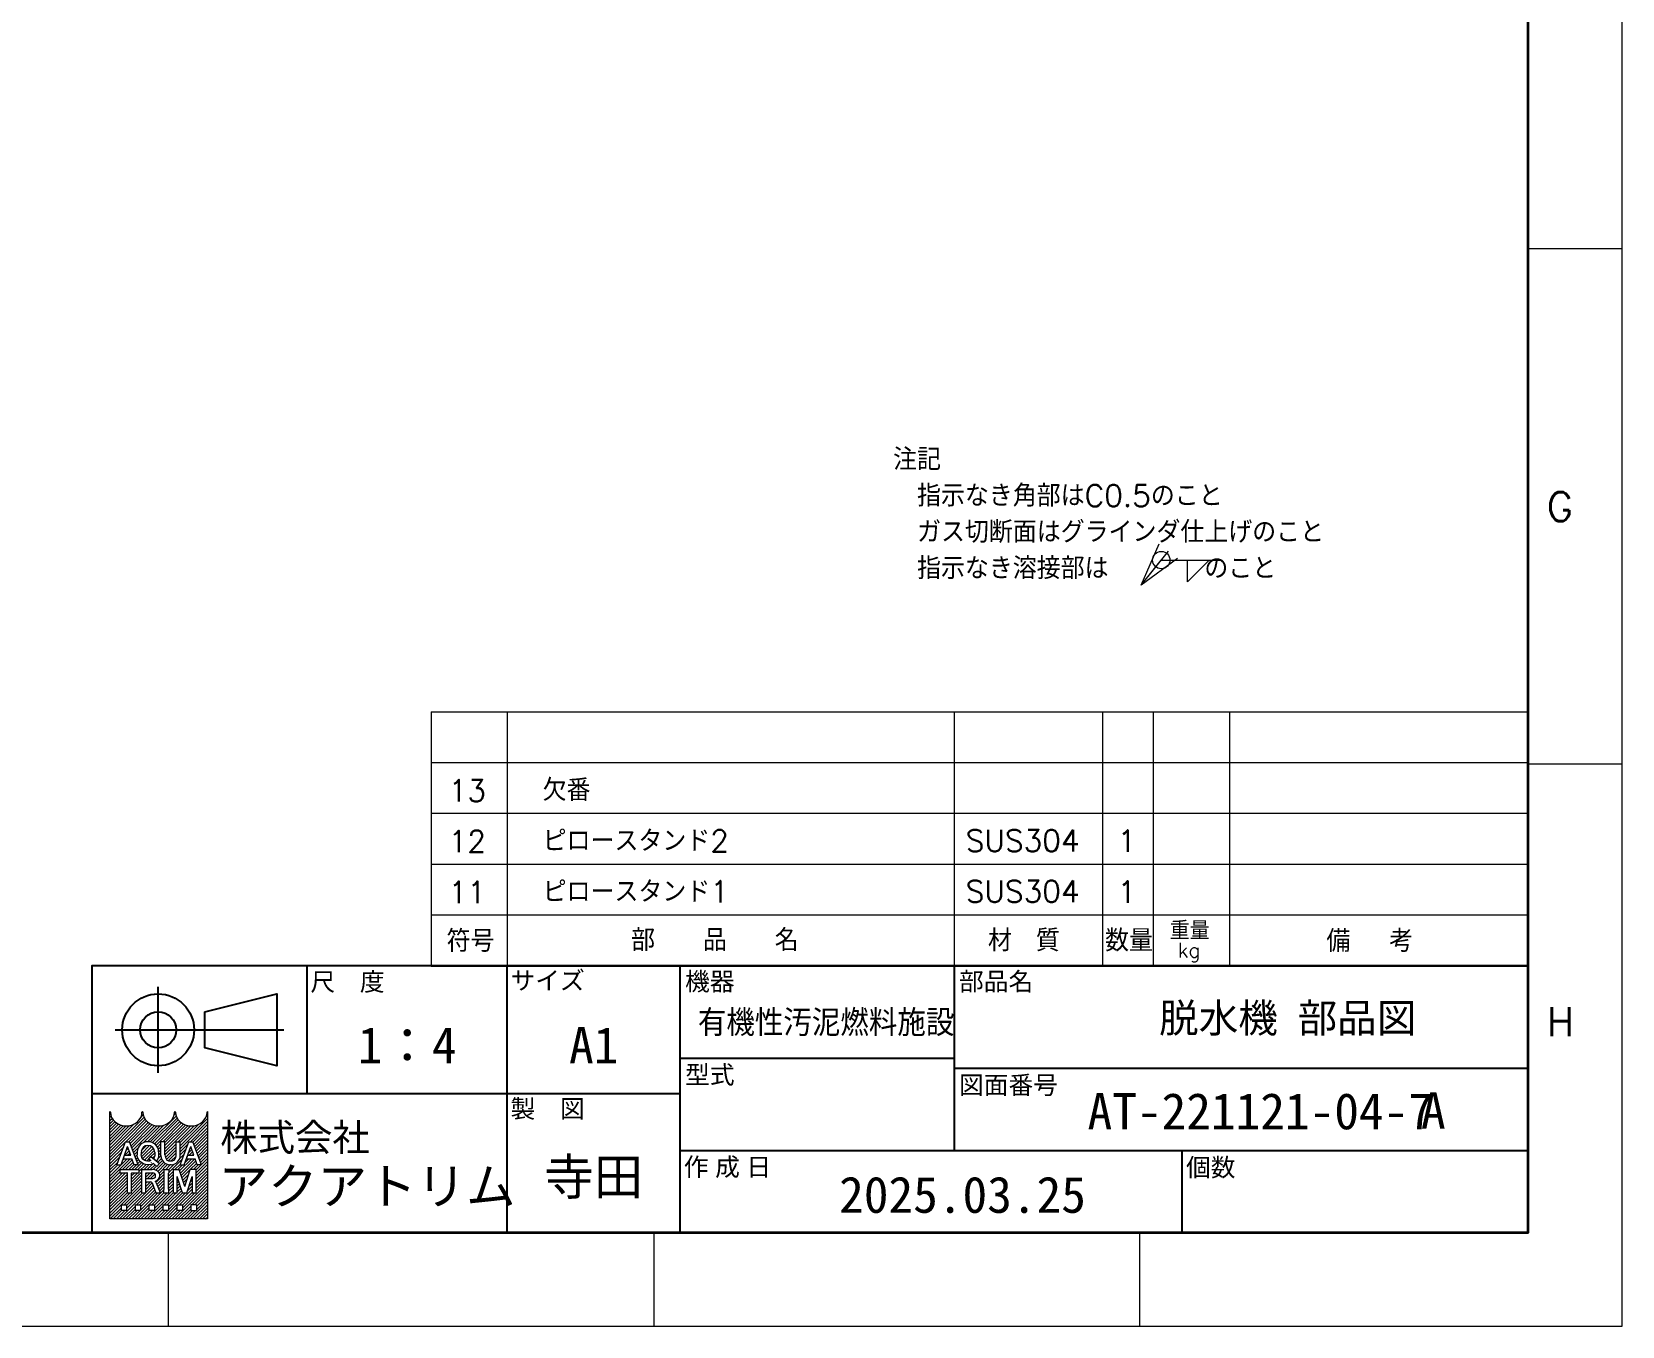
# Model space of a CAD drawing. Header units: millimetres. Extents: x 0 to 3313, y -19 to 2332.
# Drawn here: x 2436 to 3313, y 0 to 713 of the extents above; entities that cross this region are included whole.
import ezdxf
from ezdxf import colors
from ezdxf.entities.mleader import LeaderData, LeaderLine
from ezdxf.enums import TextEntityAlignment as Align
from ezdxf.math import Vec2, Vec3

# ---------------------------------------------------------------- set-up
doc = ezdxf.new("R2010")
doc.units = ezdxf.units.MM
doc.header["$LTSCALE"] = 1.6
for name, color, linetype, lineweight in [('07_TEXT', 3, 'Continuous', 13), ('08_DIM', 3, 'Continuous', 13), ('90_FRAME', 5, 'Continuous', 35)]:
    doc.layers.add(name, color=color, linetype=linetype, lineweight=lineweight)
doc.layers.add('91_BLANK', color=5, linetype='Continuous', lineweight=0, plot=False)
doc.styles.add('KSS_TXT', font='txt.shx', dxfattribs={"bigfont": 'extfont2.shx'})
doc.styles.add('MS_G', font='MS Gothic.ttf')
doc.styles.get("Standard").update_dxf_attribs({"font": 'txt.shx', "bigfont": 'extfont2.shx'})
doc.styles.add('表題用', font='MS PGothic.ttf')
doc.dimstyles.new('KSS_DIM', dxfattribs={"dimscale": 4, "dimtxt": 3, "dimasz": 2.5, "dimexe": 1.25, "dimexo": 0.625, "dimtad": 1, "dimdsep": 46, "dimtxsty": 'KSS_TXT', "dimblk": 'OPEN30', "dimcen": 0, "dimazin": 2, "dimtfac": 0.75, "dimtmove": 0, "dimatfit": 3, "dimldrblk": 'OPEN30', "dimfxl": 1.25, "dimtolj": 1, "dimarcsym": 0})

# ---------------------------------------------------------------- blocks, each defined once
blk = doc.blocks.new('Weld-line')
blk.add_line((0, 0), (1, 0))
blk = doc.blocks.new('Weld10-s5')
blk.add_circle((0, 0), 2)
blk = doc.blocks.new('Weld10-a1')
for p, q in [((5, 0), (0, 5)), ((0, 5), (0, 0)), ((0, 0), (5, 0))]:
    blk.add_line(p, q)
at = {"width": 0.9}
blk.add_attdef('S', text='', height=2.8, dxfattribs=at).set_placement((-2, 1), align=Align.RIGHT)
blk.add_attdef('L', (8, 1), '', height=2.8, dxfattribs=at)
blk = doc.blocks.new('_Open30')
at = {"color": 0, "linetype": 'ByBlock', "lineweight": -2}
for p, q in [((-1, 0.26794919), (0, 0)), ((0, 0), (-1, -0.26794919)), ((0, 0), (-1, 0))]:
    blk.add_line(p, q, dxfattribs=at)
blk = doc.blocks.new('AM_BALLOON1')
at = {"transparency": 16777216}
blk.add_circle((0, 0), 5, dxfattribs=at)
blk.add_attdef('B_NUMBER', text='', height=3, dxfattribs=at).set_placement((0, 0), align=Align.MIDDLE_CENTER)
blk = doc.blocks.new('_OPEN')
at = {"color": 0, "linetype": 'ByBlock'}
for p, q in [((-1, 0.1666666666666666), (0, 0)), ((0, 0), (-1, -0.1666666666666666)), ((0, 0), (-1, 0))]:
    blk.add_line(p, q, dxfattribs=at)
blk = doc.blocks.new('Jis_w20130906110600')
blk.add_blockref('Weld10-s5', (0, 0))
at = {"xscale": -1, "rotation": 180}
blk.add_blockref('Weld10-a1', (6, 0), dxfattribs=at)
at = {"layer": '08_DIM', "xscale": 14, "yscale": 14, "zscale": 14}
blk.add_blockref('Weld-line', (0, 0), dxfattribs=at)
at = {"style": 'KSS_TXT', "flags": 1}
blk.add_attdef('JISINFO', (0, 0), '', height=3, dxfattribs=at)
at = {"layer": '08_DIM'}
blk.add_leader([(-4.630805428080293, -5.765361229938435), (0, 0)], dimstyle='KSS_DIM', dxfattribs=at)

msp = doc.modelspace()

# ---------------------------------------------------------------- hatches: boundary and pattern name
at = {"layer": '90_FRAME', "lineweight": 5}
h = msp.add_hatch(dxfattribs=at)
h.set_pattern_fill('_USER', color=4, scale=1.2, angle=45, pattern_type=0)
h.set_pattern_definition([(45, (2.428014568067738e-06, 3.380257567187072e-07), (-0.8485281374238569, 0.848528137423857), [])])
edge = h.paths.add_edge_path()
edge.add_arc((2532.784011563459, 118.0443029261328), 0.2561589359989652, 90, 180)
edge.add_ellipse((2523.818448803494, 118.0443029261328), major_axis=(-8.709403823964816, 0), ratio=0.8823529411764706, start_angle=360, end_angle=540, ccw=False)
edge.add_arc((2514.85288604353, 118.0443029261328), 0.2561589359989652, 3.187317984128255, 180.0000000000261)
edge.add_ellipse((2505.887323283566, 118.0443029261328), major_axis=(-8.709403823964816, 0), ratio=0.8823529411764706, start_angle=360, end_angle=540, ccw=False)
edge.add_arc((2496.921760523602, 118.0443029261328), 0.2561589359989652, 3.187317984128255, 180)
edge.add_ellipse((2487.956197763638, 118.0443029261328), major_axis=(-8.709403823964816, 0), ratio=0.8823529411764706, start_angle=360, end_angle=540, ccw=False)
edge.add_arc((2478.990635003674, 118.0443029261328), 0.2561589359989652, 3.187317984128255, 90)
edge.add_line((2478.990635003674, 118.3004618621339), (2478.990635003674, 59.12774764637243))
edge.add_line((2478.990635003674, 59.12774764637061), (2532.784011563457, 59.12774764637061))
edge.add_line((2532.784011563459, 59.12774764637061), (2532.784011563459, 118.3004618621303))
h.paths.add_polyline_path([(2487.66487877106, 101.6977199126409), (2489.788746144333, 101.6977199126409), (2494.618467985672, 88.95125125733057), (2494.618467985672, 88.88977311269218), (2492.31913091058, 88.88977311269218), (2491.116768427358, 92.26639753210247), (2486.388088275232, 92.26639753210247), (2487.081315743436, 94.2132054456938), (2490.423540959158, 94.2132054456938), (2488.726812457696, 98.97817023052949), (2485.134494004816, 88.88977311269218), (2482.835156929721, 88.88977311269218), (2482.835156929721, 88.95125125733057)], flags=16)
edge = h.paths.add_edge_path(flags=16)
edge.add_ellipse((2499.963838488116, 96.06222332066272), major_axis=(-5.8916555279762, 0), ratio=0.9565217391304346, start_angle=180, end_angle=360, ccw=False)
edge.add_line((2505.855494016092, 96.06222332066272), (2505.855494016092, 94.52526970466852))
edge.add_ellipse((2499.963838488116, 94.52526970466852), major_axis=(-5.8916555279762, 0), ratio=0.9565217391304346, start_angle=142.1052553177129, end_angle=180, ccw=False)
edge.add_line((2504.613182037477, 91.06387544701602), (2502.962457058112, 92.42409125054064))
edge.add_ellipse((2499.963838488116, 94.67598871228392), major_axis=(3.75679118758396, 0), ratio=0.9950358206786509, start_angle=-37.0427632869818, end_angle=0)
edge.add_line((2503.720624959607, 94.67584359503917), (2503.720624959607, 95.91150431304732))
edge.add_ellipse((2499.963838488116, 95.91150431304732), major_axis=(3.75678647149081, 0), ratio=0.9947182625257321, start_angle=360, end_angle=540)
edge.add_line((2496.207052016625, 95.91150431304732), (2496.207052016625, 94.6758569709159))
edge.add_ellipse((2499.963838488116, 94.67598871228392), major_axis=(3.75679118758396, 0), ratio=0.9950358206786509, start_angle=-180, end_angle=-65.75794872216291)
edge.add_line((2501.506348242825, 91.26747993830713), (2500.4603937385, 92.28544412584733))
edge.add_line((2500.460393738498, 92.28544412584552), (2501.595038929112, 93.49027929634349))
edge.add_line((2501.595038929112, 93.4902792963453), (2506.339262864996, 89.58098583213132))
edge.add_line((2506.339262864994, 89.5809858321295), (2504.856736798023, 88.00674962027688))
edge.add_line((2504.856736798026, 88.0067496202787), (2503.07578545746, 89.74004172519153))
edge.add_ellipse((2499.963838488116, 94.52526970466852), major_axis=(-5.8916555279762, 0), ratio=0.9565217391304346, start_angle=0, end_angle=121.88362473889401, ccw=False)
edge.add_line((2494.07218296014, 94.52526970466852), (2494.07218296014, 96.06222332066272))
h.paths.add_polyline_path([(2494.999432772534, 86.32818375270244), (2494.999432772534, 84.5350712007089), (2491.157048732549, 84.5350712007089, 0.4142135623730951), (2490.900889796548, 84.27891226470956), (2490.900889796548, 73.52023695275375), (2488.59545937256, 73.52023695275375), (2488.59545937256, 84.27891226470956, 0.4142135623730951), (2488.339300436562, 84.5350712007089), (2484.496916396577, 84.5350712007089), (2484.496916396577, 86.32818375270244)], flags=16)
edge = h.paths.add_edge_path(flags=16)
edge.add_line((2496.459497088164, 86.32818375270244), (2502.35115261614, 86.32818375270244))
edge.add_ellipse((2502.351152616136, 82.95894590900161), major_axis=(-4.134945875879031, 7.595772347314229e-16), ratio=0.8148203011203055, start_angle=111.38697473498539, end_angle=270, ccw=False)
edge.add_arc((2502.985257251928, 78.39289031076214), 1.674818033710892, 22.272952259934925, 58.5531130129101, ccw=False)
edge.add_line((2504.535115011853, 79.02767875586642), (2506.742257428013, 73.62270052715348))
edge.add_line((2506.742257428015, 73.62270052715348), (2506.742257428015, 73.52023695275375))
edge.add_line((2506.742257428015, 73.52023695275375), (2504.257515748826, 73.52023695275375))
edge.add_line((2504.257515748826, 73.52023695275375), (2502.307650511496, 78.94771842802538))
edge.add_arc((2501.357145190688, 78.56507232130707), 1.02463574399587, 21.92829786654815, 90)
edge.add_line((2501.357145190688, 79.58970806530078), (2498.841775192951, 79.58970806530078))
edge.add_line((2498.84177519295, 79.58970806530078), (2498.84177519295, 81.38282061729433))
edge.add_line((2498.84177519295, 81.38282061729433), (2502.658543339333, 81.38282061729433))
edge.add_arc((2502.603584884776, 82.95894590900161), 1.577083183248922, 271.9970571044071, 448.0029428955929)
edge.add_line((2502.658543339339, 84.5350712007089), (2498.764927512154, 84.5350712007089))
edge.add_line((2498.764927512153, 84.5350712007089), (2498.764927512153, 73.52023695275375))
edge.add_line((2498.764927512153, 73.52023695275375), (2496.459497088162, 73.52023695275375))
edge.add_line((2496.459497088164, 73.52023695275375), (2496.459497088164, 86.32818375270244))
h.paths.add_polyline_path([(2507.039615355666, 101.6977199126409), (2509.345045779658, 101.6977199126409), (2509.345045779658, 94.52526970466852, 0.175030561155744), (2510.36206541662, 91.58973104410461, 0.2571496110314638), (2514.475840606674, 91.58973104410461, 0.1750305611562702), (2515.492860243632, 94.52526970467761), (2515.492860243632, 101.6977199126409), (2517.798290667624, 101.6977199126409), (2517.798290667624, 94.06187212229952, -0.3793912406243967), (2512.803191415643, 88.88977311269218), (2512.034714607643, 88.88977311269218, -0.3793912406243716), (2507.039615355666, 94.06187212229952)], flags=16)
h.paths.add_polyline_path([(2508.684833381887, 86.32818375270244), (2511.502581677878, 86.32818375270244), (2511.502581677878, 84.5350712007089, 0.4142135623730951), (2511.24642274188, 84.27891226470956), (2511.24642274188, 75.56950844074481, 0.4142135623730951), (2511.502581677878, 75.3133495047473), (2511.502581677878, 73.52023695275375), (2508.684833381887, 73.52023695275375), (2508.684833381887, 75.3133495047473, 0.4142135623730951), (2508.940992317888, 75.56950844074481), (2508.940992317888, 84.27891226470956, 0.4142135623730951), (2508.684833381887, 84.5350712007089)], flags=16)
h.paths.add_polyline_path([(2513.810508226824, 86.32818375270244), (2517.155838741566, 86.32818375270244), (2520.214481626799, 77.0259742398407), (2523.273124512032, 86.32818375270244), (2526.620577930842, 86.32818375270244), (2526.620577930842, 73.52023695275375), (2524.315147506853, 73.52023695275375), (2524.315147506853, 82.48579971271784), (2521.367196838795, 73.52023695275375), (2519.061766414806, 73.52023695275375), (2516.113815746744, 82.48579971271784), (2516.115938650817, 73.52023695275375), (2513.810508226824, 73.52023695275375)], flags=16)
h.paths.add_polyline_path([(2522.498218294798, 101.6977199126409), (2524.622085668072, 101.6977199126409), (2529.451807509411, 88.95125125733057), (2529.451807509411, 88.88977311269218), (2527.152470434315, 88.88977311269218), (2525.950107951097, 92.26639753210247), (2521.221427798971, 92.26639753210247), (2521.914655267171, 94.2132054456938), (2525.256880482897, 94.2132054456938), (2523.560151981435, 98.97817023052949), (2519.967833528551, 88.88977311269218), (2517.668496453456, 88.88977311269218), (2517.668496453456, 88.95125125733057)], flags=16)
h.paths.add_polyline_path([(2485.138449467651, 66.81251572633983), (2488.212356699636, 66.81251572633983), (2488.212356699636, 63.73860849435323), (2485.138449467651, 63.73860849435323)], flags=16)
h.paths.add_polyline_path([(2492.82321754762, 66.81251572633983), (2495.897124779605, 66.81251572633983), (2495.897124779605, 63.73860849435323), (2492.82321754762, 63.73860849435323)], flags=16)
h.paths.add_polyline_path([(2500.507985627589, 66.81251572633983), (2503.581892859574, 66.81251572633983), (2503.581892859574, 63.73860849435323), (2500.507985627589, 63.73860849435323)], flags=16)
h.paths.add_polyline_path([(2508.192753707558, 66.81251572633983), (2511.266660939543, 66.81251572633983), (2511.266660939543, 63.73860849435323), (2508.192753707558, 63.73860849435323)], flags=16)
h.paths.add_polyline_path([(2515.877521787528, 66.81251572633983), (2518.951429019512, 66.81251572633983), (2518.951429019512, 63.73860849435323), (2515.877521787528, 63.73860849435323)], flags=16)
h.paths.add_polyline_path([(2523.562289867497, 66.81251572633983), (2526.636197099482, 66.81251572633983), (2526.636197099482, 63.73860849435323), (2523.562289867497, 63.73860849435323)], flags=16)

# ---------------------------------------------------------------- linework, layer by layer
at = {"layer": '90_FRAME', "color": 4, "lineweight": 13}
for p, q in [((3312.803439193518, 593.7459468942131), (3260.955724908015, 593.7459468942131)), ((2656.069992768332, 338.7016229537658), (3260.955701801782, 338.7016229537658)), ((2656.070015874565, 338.7016229537658), (2656.070015874565, 198.7016244671281)), ((2698.070010624572, 338.7016229537658), (2698.070010624573, 198.7016244671281)), ((2944.431898635686, 338.7016229537658), (2944.431898635686, 198.7016244671281)), ((3026.208353593609, 338.7016229537658), (3026.208353593628, 198.7016244671281)), ((3054.20835009361, 338.7016229537658), (3054.20835009363, 198.7016244671281)), ((3096.208344843624, 338.7016229537658), (3096.208344843623, 198.7016244671281)), ((2656.069992768332, 310.7016214586315), (3260.955701801782, 310.7016214586315)), ((3312.803439193518, 309.7570713953615), (3260.955724908015, 309.7570713953615)), ((2656.069992768332, 282.7016199634972), (3260.955701801782, 282.7016199634972)), ((2656.069992768332, 254.7016214586315), (3260.955701801782, 254.7016214586315)), ((2656.069992768332, 226.7016214586315), (3260.955701801782, 226.7016214586315)), ((2511.370527766548, -1.126752522395691e-07), (2511.370527766548, 51.61591018200809)), ((2779.104147765468, -1.126752522395691e-07), (2779.104147765468, 51.61591018200809)), ((3046.837767764388, -1.126752522395691e-07), (3046.837767764388, 51.61591018200809))]:
    msp.add_line(p, q, dxfattribs=at)
at = {"layer": '90_FRAME', "color": 0, "lineweight": 25}
for p, q in [((2587.755724910732, 127.9873387531256), (2587.755724910732, 198.7016244671281)), ((2698.070010624573, 51.61591018200807), (2698.070010624573, 198.7016244671281)), ((2793.384296338414, 51.61591018200807), (2793.384296338414, 198.7016244671281)), ((2944.431898635686, 198.7016244671281), (2944.431898635686, 96.8730530389671)), ((2505.585724911065, 139.5844816102249), (2505.585724911065, 187.1044816100325)), ((2481.825724911161, 163.3444816101251), (2574.885724910784, 163.3444816101251)), ((2793.384296338414, 147.7873387530485), (2944.431898635686, 147.7873387530485)), ((2944.431898635686, 142.1301958959261), (3260.955724908015, 142.1301958959261)), ((2793.384296338414, 127.9873387531256), (2468.955724911213, 127.9873387531256)), ((2793.384296338414, 96.8730530389671), (3260.955724908015, 96.8730530389671)), ((3069.927153480171, 96.8730530389671), (3069.927153480171, 51.61591018200807))]:
    msp.add_line(p, q, dxfattribs=at)
at = {"layer": '90_FRAME', "color": 7, "lineweight": 25}
msp.add_line((2656.070015874565, 198.7016244671281), (3260.955724908015, 198.7016244671281), dxfattribs=at)
at = {"layer": '90_FRAME', "color": 4, "lineweight": 5}
for p, q in [((2478.990635003674, 59.12774764637061), (2478.990635003674, 118.3004618621339)), ((2532.784011563459, 118.3004618621339), (2532.784011563459, 59.12774764637061)), ((2482.835156929721, 88.95125125733057), (2487.66487877106, 101.6977199126409)), ((2485.134494004816, 88.88977311269218), (2488.726812457696, 98.97817023052949)), ((2487.66487877106, 101.6977199126409), (2489.788746144333, 101.6977199126409)), ((2490.423540959158, 94.2132054456938), (2488.726812457696, 98.97817023052949)), ((2494.618467985672, 88.95125125733057), (2489.788746144333, 101.6977199126409)), ((2507.039615355666, 94.06187212229952), (2507.039615355666, 101.6977199126409)), ((2509.345045779658, 101.6977199126409), (2507.039615355666, 101.6977199126409)), ((2509.345045779658, 94.52526970466852), (2509.345045779658, 101.6977199126409)), ((2515.492860243632, 94.52526970466852), (2515.492860243632, 101.6977199126409)), ((2515.492860243632, 101.6977199126409), (2517.798290667624, 101.6977199126409)), ((2517.668496453456, 88.95125125733057), (2522.498218294798, 101.6977199126409)), ((2517.798290667624, 94.06187212229952), (2517.798290667624, 101.6977199126409)), ((2519.967833528551, 88.88977311269218), (2523.560151981435, 98.97817023052949)), ((2522.498218294798, 101.6977199126409), (2524.622085668072, 101.6977199126409)), ((2525.256880482897, 94.2132054456938), (2523.560151981435, 98.97817023052949)), ((2529.451807509411, 88.95125125733057), (2524.622085668072, 101.6977199126409)), ((2482.835156929721, 88.88977311269218), (2482.835156929721, 88.95125125733057)), ((2482.835156929721, 88.95125125733057), (2482.835156929721, 88.95125125733057)), ((2482.835156929721, 88.88977311269218), (2482.835156929721, 88.95125125733057)), ((2482.835156929721, 88.88977311269218), (2485.134494004816, 88.88977311269218)), ((2486.388088275232, 92.26639753210247), (2487.081315743436, 94.2132054456938)), ((2486.388088275232, 92.26639753210247), (2491.116768427358, 92.26639753210247)), ((2487.081315743436, 94.2132054456938), (2490.423540959158, 94.2132054456938)), ((2492.31913091058, 88.88977311269218), (2491.116768427358, 92.26639753210247)), ((2494.618467985672, 88.88977311269218), (2492.31913091058, 88.88977311269218)), ((2494.07218296014, 96.06222332066272), (2494.07218296014, 94.52526970466852)), ((2494.618467985672, 88.88977311269218), (2494.618467985672, 88.95125125733057)), ((2496.207052016625, 95.91150431304732), (2496.207052016625, 94.68194142025231)), ((2500.460393738498, 92.28544412584552), (2501.595038929112, 93.4902792963453)), ((2500.460393738498, 92.28544412584552), (2501.506348242825, 91.26747993830713)), ((2501.595038929112, 93.4902792963453), (2506.339262864994, 89.5809858321295)), ((2502.962457058112, 92.42409125054064), (2504.613182037477, 91.06387544701602)), ((2503.07578545746, 89.74004172519153), (2504.856736798026, 88.0067496202787)), ((2503.720624959607, 95.91150431304732), (2503.720624959607, 94.68194142025231)), ((2504.856736798026, 88.0067496202787), (2506.339262864994, 89.5809858321295)), ((2505.855494016092, 96.06222332066272), (2505.855494016092, 94.52526970466852)), ((2512.803191415643, 88.88977311269218), (2512.034714607647, 88.88977311269218)), ((2517.668496453456, 88.88977311269218), (2517.668496453456, 88.95125125733057)), ((2517.668496453456, 88.95125125733057), (2517.668496453456, 88.95125125733057)), ((2517.668496453456, 88.88977311269218), (2517.668496453456, 88.95125125733057)), ((2517.668496453456, 88.88977311269218), (2519.967833528551, 88.88977311269218)), ((2521.221427798971, 92.26639753210247), (2521.914655267171, 94.2132054456938)), ((2521.221427798971, 92.26639753210247), (2525.950107951097, 92.26639753210247)), ((2521.914655267171, 94.2132054456938), (2525.256880482897, 94.2132054456938)), ((2527.152470434315, 88.88977311269218), (2525.950107951097, 92.26639753210247)), ((2529.451807509411, 88.88977311269218), (2527.152470434315, 88.88977311269218)), ((2529.451807509411, 88.88977311269218), (2529.451807509411, 88.95125125733057)), ((2484.496916396577, 86.32818375270244), (2494.999432772534, 86.32818375270244)), ((2484.496916396577, 86.32818375270244), (2484.496916396577, 84.5350712007089)), ((2484.496916396577, 84.5350712007089), (2488.339300436562, 84.5350712007089)), ((2488.59545937256, 73.52023695275375), (2488.59545937256, 84.27891226470956)), ((2490.900889796548, 73.52023695275375), (2490.900889796548, 84.27891226470956)), ((2491.157048732549, 84.5350712007089), (2494.999432772534, 84.5350712007089)), ((2494.999432772534, 86.32818375270244), (2494.999432772534, 84.5350712007089)), ((2496.459497088164, 86.32818375270244), (2496.459497088164, 73.52023695275375)), ((2496.459497088164, 86.32818375270244), (2502.351152616136, 86.32818375270244)), ((2498.764927512153, 73.52023695275375), (2498.764927512153, 84.5350712007089)), ((2498.764927512153, 84.5350712007089), (2502.658543339339, 84.5350712007089)), ((2498.84177519295, 79.58970806530078), (2498.84177519295, 81.38282061729433)), ((2498.84177519295, 81.38282061729433), (2502.658543339339, 81.38282061729433)), ((2498.84177519295, 79.58970806530078), (2501.357145190688, 79.58970806530078)), ((2502.307650511496, 78.94771842802538), (2504.257515748826, 73.52023695275375)), ((2504.535115011853, 79.02767875586824), (2506.742257428015, 73.62270052715348)), ((2508.684833381887, 86.32818375270244), (2511.502581677878, 86.32818375270244)), ((2508.684833381887, 86.32818375270244), (2508.684833381887, 84.5350712007089)), ((2508.940992317888, 75.56950844074481), (2508.940992317888, 84.27891226470956)), ((2511.24642274188, 75.56950844074481), (2511.24642274188, 84.27891226470956)), ((2511.502581677878, 86.32818375270244), (2511.502581677878, 84.5350712007089)), ((2513.810508226824, 86.32818375270244), (2513.810508226824, 73.52023695275375)), ((2513.810508226824, 86.32818375270244), (2517.155838741566, 86.32818375270244)), ((2516.115938650817, 73.52023695275375), (2516.113815746744, 82.48579971271784)), ((2519.061766414806, 73.52023695275375), (2516.113815746744, 82.48579971271784)), ((2520.214481626799, 77.0259742398407), (2517.155838741566, 86.32818375270244)), ((2520.214481626799, 77.0259742398407), (2523.273124512032, 86.32818375270244)), ((2521.367196838795, 73.52023695275375), (2524.315147506853, 82.48579971271784)), ((2526.620577930842, 86.32818375270244), (2523.273124512032, 86.32818375270244)), ((2524.315147506853, 82.48579971271784), (2524.315147506853, 73.52023695275375)), ((2526.620577930842, 73.52023695275375), (2526.620577930842, 86.32818375270244)), ((2488.59545937256, 73.52023695275375), (2490.900889796548, 73.52023695275375)), ((2496.459497088164, 73.52023695275375), (2498.764927512153, 73.52023695275375)), ((2504.257515748826, 73.52023695275375), (2506.742257428015, 73.52023695275375)), ((2506.742257428015, 73.62270052715348), (2506.742257428015, 73.52023695275375)), ((2508.684833381887, 73.52023695275375), (2508.684833381887, 75.3133495047473)), ((2508.684833381887, 73.52023695275375), (2511.502581677878, 73.52023695275375)), ((2511.502581677878, 73.52023695275375), (2511.502581677878, 75.3133495047473)), ((2513.810508226824, 73.52023695275375), (2516.115938650817, 73.52023695275375)), ((2519.061766414806, 73.52023695275375), (2521.367196838795, 73.52023695275375)), ((2524.315147506853, 73.52023695275375), (2526.620577930842, 73.52023695275375)), ((2485.138449467651, 66.81251572633983), (2488.212356699636, 66.81251572633983)), ((2485.138449467651, 66.81251572633983), (2485.138449467651, 63.73860849435323)), ((2488.212356699636, 63.73860849435323), (2485.138449467651, 63.73860849435323)), ((2488.212356699636, 66.81251572633983), (2488.212356699636, 63.73860849435323)), ((2492.82321754762, 66.81251572633983), (2495.897124779605, 66.81251572633983)), ((2492.82321754762, 66.81251572633983), (2492.82321754762, 63.73860849435323)), ((2495.897124779605, 63.73860849435323), (2492.82321754762, 63.73860849435323)), ((2495.897124779605, 66.81251572633983), (2495.897124779605, 63.73860849435323)), ((2500.507985627589, 66.81251572633983), (2503.581892859574, 66.81251572633983)), ((2500.507985627589, 66.81251572633983), (2500.507985627589, 63.73860849435323)), ((2503.581892859574, 63.73860849435323), (2500.507985627589, 63.73860849435323)), ((2503.581892859574, 66.81251572633983), (2503.581892859574, 63.73860849435323)), ((2508.192753707558, 66.81251572633983), (2511.266660939543, 66.81251572633983)), ((2508.192753707558, 66.81251572633983), (2508.192753707558, 63.73860849435323)), ((2511.266660939543, 63.73860849435323), (2508.192753707558, 63.73860849435323)), ((2511.266660939543, 66.81251572633983), (2511.266660939543, 63.73860849435323)), ((2515.877521787528, 66.81251572633983), (2518.951429019512, 66.81251572633983)), ((2515.877521787528, 66.81251572633983), (2515.877521787528, 63.73860849435323)), ((2518.951429019512, 63.73860849435323), (2515.877521787528, 63.73860849435323)), ((2518.951429019512, 66.81251572633983), (2518.951429019512, 63.73860849435323)), ((2526.636197099482, 66.81251572633983), (2523.562289867497, 66.81251572633983)), ((2523.562289867497, 66.81251572633983), (2523.562289867497, 63.73860849435323)), ((2523.562289867497, 63.73860849435323), (2526.636197099482, 63.73860849435323)), ((2526.636197099482, 66.81251572633983), (2526.636197099482, 63.73860849435323)), ((2532.784011563459, 59.12774764637061), (2478.990635003674, 59.12774764637061))]:
    msp.add_line(p, q, dxfattribs=at)
at = {"layer": '90_FRAME'}
msp.add_lwpolyline([(155.3836106315844, 51.61591018200809), (3260.955724908015, 51.61591018200807), (3260.955724908015, 2271.831485601825), (155.3836106315844, 2271.831485601825)], close=True, dxfattribs=at)
at = {"layer": '90_FRAME', "color": 0, "lineweight": 25}
msp.add_lwpolyline([(2468.955724911213, 51.61591018200807), (3260.955724908015, 51.61591018200807), (3260.955724908015, 198.7016244671281), (2468.955724911213, 198.7016244671281)], close=True, dxfattribs=at)
msp.add_lwpolyline([(2531.325724910964, 173.2444816100865), (2570.925724910803, 183.1444816100479), (2570.925724910803, 143.5444816102095), (2531.325724910964, 153.4444816101673), (2531.325724910964, 173.2444816100865)], dxfattribs=at)
for radius in [19.79999999992, 9.89999999996]:
    msp.add_circle((2505.585724911065, 163.3444816101251), radius, dxfattribs=at)
at = {"layer": '90_FRAME', "color": 4, "lineweight": 5}
for centre, radius, start, end in [((2478.990635003674, 118.0443029261328), 0.2561589359989652, 0, 90), ((2496.921760523602, 118.0443029261328), 0.2561589359989652, 0, 180), ((2496.921760523602, 118.0443029261328), 0.2561589359989652, 0, 90), ((2514.85288604353, 118.0443029261328), 0.2561589359989652, 0, 180), ((2532.784011563459, 118.0443029261328), 0.2561589359989652, 90, 180), ((2512.454759294769, 94.29357091348675), 5.420098542558598, 182.4500309922613, 265.5552572885243), ((2513.917997784466, 94.46562951004444), 4.573340900382642, 179.2527938813868, 218.9645718468802), ((2512.418953011647, 95.3246657339073), 4.263862534800127, 241.157727808319, 298.842272191681), ((2512.383146728521, 94.29357091348675), 5.420098542558598, 274.4447427114757, 357.5499690077386), ((2510.919908238824, 94.46562951004444), 4.573340900382127, 321.0354281531198, 0.7472061186132525), ((2488.339300436562, 84.27891226470956), 0.2561589359989652, 0, 90), ((2491.157048732549, 84.27891226470956), 0.2561589359989652, 90, 180), ((2501.357145190688, 78.56507232130707), 1.024635743995861, 21.92829786655025, 90), ((2502.603584884776, 82.95894590900161), 1.577083183248922, 271.997057104354, 88.00294289554164), ((2502.985257251928, 78.39289031076214), 1.674818033710921, 22.27295225998095, 58.55311301286322), ((2508.684833381887, 84.27891226470956), 0.2561589359989652, 0, 90), ((2511.502581677878, 84.27891226470956), 0.2561589359989652, 90, 180), ((2508.684833381887, 75.56950844074481), 0.2561589359989652, 270, 0), ((2511.502581677878, 75.56950844074481), 0.2561589359989652, 180, 270)]:
    msp.add_arc(centre, radius, start, end, dxfattribs=at)
for centre, major_axis, ratio, start_param, end_param in [((2487.956197763638, 118.0443029261328), (-8.709403823964816, 0), 0.8823529411764706, 6.283185307179586, 9.42477796076938), ((2505.887323283566, 118.0443029261328), (-8.709403823964816, 0), 0.8823529411764706, 6.283185307179586, 9.42477796076938), ((2523.818448803494, 118.0443029261328), (-8.709403823964816, 0), 0.8823529411764706, 6.283185307179586, 9.42477796076938), ((2499.963838488116, 96.06222332066272), (-5.8916555279762, 0), 0.9565217391304346, 3.141592653589793, 6.283185307179586), ((2499.963838488116, 95.91150431304732), (3.75678647149081, 0), 0.9947182625257321, 6.283185307179586, 9.42477796076938), ((2502.351152616136, 82.95894590900161), (-4.134945875879031, 7.595772347314198e-16), 0.8148203011203053, 1.944069452961235, 4.71238898038469)]:
    msp.add_ellipse(centre, major_axis=major_axis, ratio=ratio, start_param=start_param, end_param=end_param, dxfattribs=at)
at = {"layer": '90_FRAME', "color": 4, "lineweight": 5, "extrusion": (0, 0, -1)}
for centre, major_axis, ratio, start_param, end_param in [((2499.963838488116, 94.52526970466852), (-5.8916555279762, 0), 0.9565217391304346, 4.155914751220672, 6.283185307179586), ((2499.963838488116, 94.67598871228392), (3.75679118758396, 0), 0.9950358206786509, 7.430878021738927, 9.42477796076938), ((2499.963838488116, 94.67598871228392), (3.75679118758396, 0), 0.9950358206786509, 6.283185307179586, 6.929703490574296), ((2499.963838488116, 94.52526970466852), (-5.8916555279762, 0), 0.9565217391304346, 3.141592653589793, 3.802980717498315)]:
    msp.add_ellipse(centre, major_axis=major_axis, ratio=ratio, start_param=start_param, end_param=end_param, dxfattribs=at)
at = {"layer": '91_BLANK'}
msp.add_lwpolyline([(-8.093381893559126e-07, -1.126752522395691e-07), (3312.803439188015, -1.126752522395691e-07), (3312.803439188015, 2331.679199898026), (-8.093381893559126e-07, 2331.679199898026)], close=True, dxfattribs=at)

# ---------------------------------------------------------------- block references
at = {"layer": '08_DIM', "xscale": 2.4, "yscale": 2.4, "zscale": 2.4}
msp.add_blockref('Jis_w20130906110600', (3058.677180302206, 422.2424806921974), dxfattribs=at)

# ---------------------------------------------------------------- texts
at = {"layer": '07_TEXT', "ltscale": 2, "insert": (2910.803318348002, 483.770185821809), "char_height": 12, "attachment_point": 1}
msp.add_mtext_dynamic_manual_height_columns('注記\\P\u3000指示なき角部はC0.5のこと\\P\u3000ガス切断面はグラインダ仕上げのこと\\P\u3000指示なき溶接部は\u3000\u3000\u3000\u3000のこと', width=288.7164365960029, gutter_width=15, heights=[0], dxfattribs=at)
at = {"layer": '07_TEXT', "color": 1, "ltscale": 2, "insert": (3201.854025871813, 128.914272750395), "char_height": 20, "width": 38.13259296138631, "attachment_point": 1, "style": 'MS_G'}
msp.add_mtext('A', dxfattribs=at)
at = {"layer": '90_FRAME', "color": 0, "lineweight": 13, "style": 'KSS_TXT'}
for s, p in [('G', (3271.262776154246, 451.7515091447873)), ('H', (3271.262776154246, 167.7626336459356))]:
    msp.add_text(s, height=16, dxfattribs=at).set_placement(p, align=Align.MIDDLE_LEFT)
at = {"layer": '90_FRAME', "color": 3, "lineweight": 13}
for s, p in [('13', (2676.039712852492, 295.1911220605846)), ('12', (2676.039712852492, 267.1911235557189)), ('1', (3039.665221940936, 267.3923205944903)), ('11', (2676.039712852492, 239.1911250508532)), ('1', (3039.665221940936, 239.3923220896246))]:
    msp.add_text(s, height=12, dxfattribs=at).set_placement(p, align=Align.MIDDLE_CENTER)
for s, height, p in [('欠番', 12, (2717.577544646552, 289.4998147926248)), ('ピロースタンド2', 12, (2717.577544646552, 261.499816287759)), ('SUS304', 12, (2950.877395667214, 261.6589873006726)), ('ピロースタンド1', 12, (2717.577544646552, 233.4998177828933)), ('SUS304', 12, (2950.877395667214, 233.6589873006726)), ('符号', 12, (2664.621994252741, 206.3275106742893)), ('部\u3000\u3000品\u3000\u3000名', 12, (2766.350850651698, 206.7630661754027)), ('材\u3000質', 12, (2963.105646341352, 206.6188954248648)), ('数量', 12, (3027.678922044203, 206.528707713084)), ('重量', 10, (3063.355111471703, 213.0730870623581)), ('備  考', 12, (3149.730082373996, 206.3275106742893)), ('kg', 8, (3067.77497053342, 203.2883888732092))]:
    msp.add_text(s, height=height, dxfattribs=at).set_placement(p)
at = {"layer": '90_FRAME', "color": 0, "style": '表題用'}
for s, p in [('尺\u3000度', (2589.549799594189, 189.8447367927615)), ('サイズ', (2699.864085308026, 190.5905521223899)), ('機器', (2796.102612217173, 190.0099838312849)), ('部品名', (2947.150214514453, 190.0099838312849)), ('型式', (2796.102612217173, 138.5956981172053)), ('図面番号', (2947.150214514449, 132.9385552600829)), ('製\u3000図', (2699.864146253703, 119.8762664083911)), ('作 成 日', (2795.412463368136, 87.80121205187925)), ('個数', (3072.302040467706, 87.52464831262068))]:
    msp.add_text(s, height=10, dxfattribs=at).set_placement(p, align=Align.MIDDLE_LEFT)
at = {"layer": '90_FRAME', "color": 0, "style": 'MS_G', "width": 0.9}
msp.add_text('有機性汚泥燃料施設', height=12.8, dxfattribs=at).set_placement((2803.147463597718, 161.2842602781881))
at = {"layer": '90_FRAME', "color": 0, "style": 'MS_G'}
for s, height, p in [('脱水機 部品図', 16, (3057.45906803752, 161.8583705960455)), ('AT-221121-04-7', 20, (3018.011112294846, 108.5143805856874)), ('2025.03.25', 20, (2881.055564052571, 62.47935780311605))]:
    msp.add_text(s, height=height, dxfattribs=at).set_placement(p)
msp.add_text('A1', height=20, dxfattribs=at).set_placement((2745.727153481491, 154.8587673244469), align=Align.MIDDLE)
at = {"layer": '90_FRAME', "color": 4, "style": 'MS_G'}
msp.add_text('株式会社', height=15.12154285708176, dxfattribs=at).set_placement((2581.022604109666, 104.1125202362896), align=Align.MIDDLE_CENTER)
msp.add_text('アクアトリム', height=20, dxfattribs=at).set_placement((2538.936777746122, 67.18053213663848))
at = {"layer": '90_FRAME', "color": 0, "style": 'MS_G'}
for tag, p in [('1：4', (2642.912867767654, 154.8587673244469)), ('寺田', (2745.727153481491, 82.7301958961666))]:
    msp.add_attdef(tag, text='', height=20, dxfattribs=at).set_placement(p, align=Align.MIDDLE)

# ---------------------------------------------------------------- leaders
at = {"layer": '08_DIM'}
ml = msp.add_multileader_block('Standard', dxfattribs=at)
ml.set_content('AM_BALLOON1', color=256, scale=5)
ml.set_attribute('B_NUMBER', '12', width=0)
ml.set_leader_properties(color=256, linetype='ByLayer', lineweight=-1)
ml.set_arrow_properties(name='OPEN')
ml.build(insert=Vec2(0, 0))
ml.multileader.update_dxf_attribs({"leader_type": 0, "has_dogleg": 0, "text_right_attachment_type": 6, "dogleg_length": 0, "arrow_head_size": 10, "scale": 2.5, "block_connection_type": 1})
ctx = ml.context
ctx.base_point, ctx.scale, ctx.char_height, ctx.arrow_head_size, ctx.landing_gap_size, ctx.plane_origin = Vec3(2542.735271629343, 1625.107367136169), 2.5, 20, 10, 10, Vec3(2542.735271629343, 1625.107367136169)
ctx.right_attachment, ctx.attachment_type = 6, 1
notes = []
notes.append((ctx, [(0, (0, 0, 0), (0, 0), (1, 0), 1, [])]))
ctx.block.insert = Vec3(2542.735271629343, 1625.107367136169)
for ctx, leaders in notes:
    for number, flags, end, landing, length, lines in leaders:
        leader = LeaderData()
        leader.index, (leader.has_last_leader_line, leader.has_dogleg_vector, leader.attachment_direction) = number, flags
        leader.last_leader_point, leader.dogleg_vector, leader.dogleg_length = Vec3(end), Vec3(landing), length
        for number, points, colour, breaks in lines:
            line = LeaderLine()
            line.index, line.vertices, line.color, line.breaks = number, Vec3.list(points), colors.encode_raw_color(colour), breaks
            leader.lines.append(line)
        ctx.leaders.append(leader)

doc.saveas('drawing.dxf')
